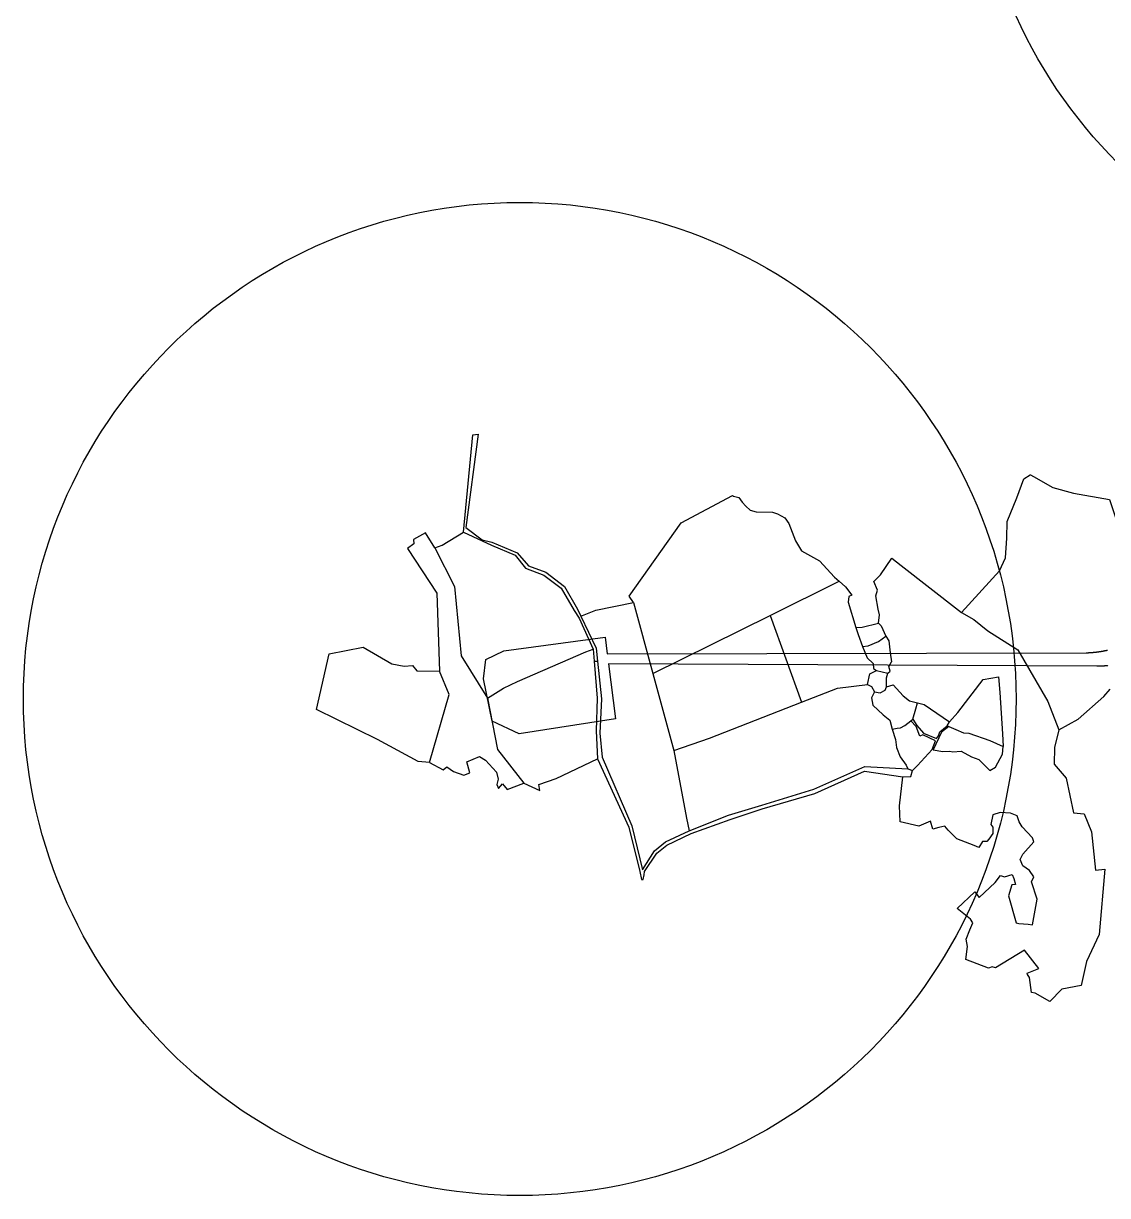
# Model space of a CAD drawing. Extents: x 546523 to 548566, y 1840677 to 1842758.
# Drawn here: x 547326 to 547982, y 1840677 to 1841385 of the extents above; entities that cross this region are included whole.
import ezdxf

# ---------------------------------------------------------------- set-up
doc = ezdxf.new("R2010")
doc.units = 0
for name, color, linetype in [('Level 10', 7, 'Continuous'), ('Level 15', 7, 'Continuous'), ('Level 30', 7, 'Continuous')]:
    doc.layers.add(name, color=color, linetype=linetype)

msp = doc.modelspace()

# ---------------------------------------------------------------- linework, layer by layer
at = {"layer": 'Level 10'}
for p, q in [((547777.69, 1841027.52), (547819.47, 1841048.25)), ((547695.15, 1841035.39), (547706.88, 1840992.4)), ((547706.88, 1840992.4), (547777.69, 1841027.52)), ((547777.69, 1841027.52), (547796.63, 1840975.13)), ((547670.69, 1841007.16), (547671.31, 1841000)), ((547671.31, 1841000), (547671.32, 1841000)), ((547671.32, 1841000), (547673.42, 1841000)), ((547850.36, 1841005.06), (547851.12, 1840999.62)), ((547842.06, 1840994.38), (547848.79, 1840992.6)), ((547706.88, 1840992.4), (547719.52, 1840946.07)), ((547862.87, 1840963.92), (547863.95, 1840964.82)), ((547884.82, 1840960.89), (547886.21, 1840963.28)), ((547884.82, 1840960.89), (547885.72, 1840960.43)), ((547860.89, 1840934.89), (547863.85, 1840933.81))]:
    msp.add_line(p, q, dxfattribs=at)
for points in [[(547592.31, 1841077.93), (547598, 1841136.72), (547601.19, 1841137.06), (547593.88, 1841080.69), (547603.7, 1841073.3), (547609.48, 1841071.75), (547624.76, 1841065.49), (547631.61, 1841057.56), (547642.12, 1841053.69), (547653.48, 1841045.06), (547661.23, 1841031.38), (547663.24, 1841027.13)], [(547893.45, 1841029.41), (547916.29, 1841054.57), (547919.94, 1841062.33), (547920.87, 1841074.18), (547920.99, 1841084.35), (547926.86, 1841098.54), (547931.08, 1841110.02), (547934.8201, 1841112.419), (547935.04, 1841112.56), (547936.9208, 1841111.4739), (547948.53, 1841104.77), (547961.11, 1841101.53), (547982.78, 1841097.57), (547988.33, 1841081.31), (547990.72, 1841074.31), (547991.42, 1841072.26), (548000, 1841051.32)], [(547695.15, 1841035.39), (547692.59, 1841039.15), (547723.95, 1841083.55), (547754.92, 1841100.07), (547755.65, 1841099.56), (547758.82, 1841098.76), (547760.75, 1841096.01), (547763.07, 1841093.65), (547765.59, 1841091.22), (547769.27, 1841090.24), (547779.12, 1841089.89), (547782.18, 1841089.04), (547786.57, 1841086.56), (547789.04, 1841083.21), (547793.14, 1841072.63), (547796.75, 1841066.6), (547807.58, 1841060.47), (547816.63, 1841050.76), (547819.47, 1841048.25)], [(547575.13, 1841068.39), (547569.39, 1841077.47), (547562.26, 1841073.37), (547562.29, 1841070.76), (547558.49, 1841067.94), (547576.28, 1841040.98), (547577.92, 1840993.98)], [(547575.13, 1841068.39), (547579.58, 1841070.11), (547592.31, 1841077.93)], [(547592.31, 1841077.93), (547609.26, 1841069.96), (547623.59, 1841064.03), (547629.84, 1841056.2), (547640.93, 1841051.96), (547651.36, 1841043.97), (547659.28, 1841030.48), (547662.39, 1841026.02), (547670.69, 1841007.16)], [(547575.13, 1841068.39), (547586.91, 1841044.95), (547590.94, 1841003.24), (547606.94, 1840977.68)], [(547843.33, 1841022.83), (547843.78, 1841027.94), (547843.06, 1841031.29), (547841.72, 1841039.5), (547842.58, 1841042.79), (547840.51, 1841048.08), (547844.53, 1841052.12), (547851.38, 1841062.07), (547856.91, 1841057.78), (547891.67, 1841030.7), (547893.45, 1841029.41)], [(547819.47, 1841048.25), (547823.36, 1841044.8), (547827.06, 1841039.89), (547825.21, 1841038.93), (547824.88, 1841035.68), (547829.5, 1841020.24)], [(547663.24, 1841027.13), (547672.47, 1841030.8), (547695.15, 1841035.39)], [(547893.45, 1841029.41), (547900.77, 1841025.05), (547909.3, 1841018.35), (547927.48, 1841006.87), (547945.69, 1840975.54), (547952.29, 1840958.52)], [(547663.24, 1841027.13), (547672.59, 1841007.84), (547673.42, 1841000)], [(547829.5, 1841020.24), (547833.28, 1841020.4), (547843.33, 1841022.83)], [(547843.33, 1841022.83), (547844.85, 1841021.25), (547847.66, 1841015.01)], [(547829.5, 1841020.24), (547830.91, 1841015.98), (547833.62, 1841008.82)], [(547833.62, 1841008.82), (547836.96, 1841009.11), (547843.19, 1841011.82), (547847.66, 1841015.01)], [(547847.66, 1841015.01), (547849.5, 1841012.13), (547850.36, 1841005.06)], [(547571.81, 1840938.8), (547565.03, 1840939.24), (547540.5, 1840952.64), (547503.48, 1840970.78), (547511.16, 1841004.33), (547531.76, 1841008.37), (547549.03, 1840998.42), (547556.62, 1840996.99), (547561.58, 1840997.28), (547564.18, 1840994.19), (547577.92, 1840993.98)], [(547606.94, 1840977.68), (547616.5, 1840983.7), (547625.05, 1840987.6), (547666.4, 1841005.55), (547670.69, 1841007.16)], [(547833.62, 1841008.82), (547836.47, 1841001.92), (547839.99, 1840998.58), (547840.28, 1840995.5), (547842.06, 1840994.38)], [(547671.31, 1841000), (547673.27, 1840977.6), (547672.64, 1840957.93), (547673.38, 1840941.03)], [(547673.42, 1841000), (547675.84, 1840977.17), (547674.78, 1840956.49), (547676.3, 1840941.88), (547694.12, 1840900.47), (547700.49, 1840873.85), (547707.91, 1840885.28), (547714.59, 1840890.7), (547728.82, 1840897.5)], [(547848.79, 1840992.6), (547850.34, 1840993.99), (547849.49, 1840996.78), (547851.12, 1840999.62)], [(547571.81, 1840938.8), (547583.69, 1840979.72), (547577.92, 1840993.98)], [(547836.68, 1840985.8), (547837.97, 1840992.22), (547842.06, 1840994.38)], [(547848.11, 1840984.35), (547848.15, 1840989.94), (547848.79, 1840992.6)], [(547796.63, 1840975.13), (547796.78, 1840975.19), (547818.47, 1840983.69), (547836.68, 1840985.8)], [(547836.68, 1840985.8), (547839.02, 1840984.62), (547840.91, 1840981.44)], [(547848.11, 1840984.35), (547852.05, 1840985.69), (547858.18, 1840978.93), (547861.9, 1840976.05), (547866.89, 1840974.78)], [(547886.21, 1840963.28), (547891.28, 1840969), (547906.55, 1840988.8), (547915.69, 1840990.41), (547916.5, 1840980.93), (547918.25, 1840956.03), (547918.67, 1840948.49)], [(547840.91, 1840981.44), (547838.96, 1840977.71), (547839.89, 1840973.36), (547846.04, 1840967.6), (547850.01, 1840964.37), (547851.52, 1840958.92)], [(547840.91, 1840981.44), (547844.18, 1840980.87), (547847.2, 1840982.36), (547848.11, 1840984.35)], [(547952.29, 1840958.52), (547963.83, 1840964.81), (547979.49, 1840978.69), (547983.36, 1840983.07)], [(547606.94, 1840977.68), (547613.01, 1840946.67), (547628.89, 1840926.25)], [(547719.52, 1840946.07), (547741.13, 1840953.39), (547796.63, 1840975.13)], [(547863.95, 1840964.82), (547865.85, 1840971.15), (547866.89, 1840974.78)], [(547866.89, 1840974.78), (547870.78, 1840973.85), (547886.21, 1840963.28)], [(547863.95, 1840964.82), (547866.34, 1840960.98), (547870.37, 1840956.41), (547878.27, 1840953.19), (547879.41, 1840954.79), (547880.24, 1840957.26), (547884.82, 1840960.89)], [(547851.52, 1840958.92), (547854.43, 1840959.42), (547856.63, 1840959.72), (547859.2, 1840961.07), (547862.87, 1840963.92)], [(547851.52, 1840958.92), (547853.57, 1840952.68), (547854.07, 1840947.69), (547856.38, 1840942.12), (547859.99, 1840937.17), (547860.89, 1840934.89)], [(547952.29, 1840958.52), (547949.69, 1840947.73), (547949.35, 1840937.71), (547956.71, 1840929.21), (547961.19, 1840908.34), (547967.56, 1840907.74), (547972, 1840896.87), (547974.49, 1840873.59), (547980.04, 1840874.3), (547976.52, 1840834.91), (547968.89, 1840818.49), (547965.71, 1840803.99), (547954.04, 1840801.82), (547946.74, 1840794.24), (547937.98, 1840799.35), (547935.75, 1840799.7), (547934.53, 1840808.8), (547933.24, 1840810.74), (547933.03, 1840811.54), (547940.16, 1840814.34), (547931.41, 1840825.39), (547914.04, 1840814.63), (547911.94, 1840815.28), (547909.67, 1840814.42), (547896, 1840819.61), (547897.03, 1840827.5), (547896.27, 1840832.04), (547898.52, 1840837.7), (547900.25, 1840841.82), (547898.84, 1840843.98), (547890.8, 1840850.51), (547901.39, 1840860.57), (547904.05, 1840857.2), (547913.75, 1840866.22), (547916.98, 1840870.43), (547919.41, 1840869.56), (547924.06, 1840871.02), (547925.1, 1840868.63), (547926.12, 1840865.01), (547923.86, 1840864.84), (547921.73, 1840858.15), (547926.37, 1840841.89), (547928.12, 1840841.45), (547933.64, 1840841.11), (547936.25, 1840840.62), (547939.19, 1840856.12), (547935.64, 1840866.53), (547937.21, 1840869.63), (547934.6, 1840873.57), (547930.54, 1840876.35), (547928.93, 1840880.19), (547930.38, 1840883.34), (547937.19, 1840890.73), (547936.38, 1840893.14), (547930.13, 1840899.86), (547928.19, 1840902.79), (547927.15, 1840906.45), (547923.01, 1840908.05), (547916.83, 1840908.42), (547912.35, 1840907.17), (547911.19, 1840901.28), (547912.42, 1840899.61), (547912.39, 1840895.87), (547909.99, 1840892.45), (547908.79, 1840890.96), (547906.19, 1840891.05), (547903.87, 1840887.31), (547901.15, 1840888.6), (547890.6, 1840892.56), (547885.31, 1840897.79), (547883.32, 1840900.31), (547879.76, 1840899.52), (547876.05, 1840898.36), (547874.72, 1840903.32), (547867.56, 1840900.29), (547856.38, 1840902.88), (547855.86, 1840912.45), (547857.87, 1840930)], [(547863.85, 1840933.81), (547866.73, 1840936.87), (547875.7, 1840946.55), (547877.61, 1840951.76), (547870.03, 1840955.46), (547868.24, 1840954.59), (547865.96, 1840960.49), (547862.87, 1840963.92)], [(547885.72, 1840960.43), (547881.39, 1840957.14), (547876.36, 1840946.33), (547882.18, 1840945.39), (547886.45, 1840945.56), (547888.17, 1840945.26), (547893.21, 1840945.6), (547899.42, 1840942.11), (547903.81, 1840940.49), (547910.5, 1840933.84), (547914.05, 1840935.81), (547918.1, 1840943.68), (547918.67, 1840948.49)], [(547885.72, 1840960.43), (547889.96, 1840958.72), (547894.59, 1840956.63), (547897.92, 1840956.44), (547910.44, 1840952.02), (547918.67, 1840948.49)], [(547719.52, 1840946.07), (547727.19, 1840905.15), (547728.82, 1840897.5)], [(547571.81, 1840938.8), (547580.16, 1840934.37), (547582.35, 1840936.03), (547586.41, 1840933.37), (547592.65, 1840931.04), (547596.28, 1840932.57), (547594.46, 1840939.14), (547602.15, 1840942.36), (547605.65, 1840940.18), (547612.37, 1840932.94), (547613.34, 1840928.73), (547612.62, 1840925.35), (547613.5, 1840923.07), (547615.93, 1840925.74), (547618.83, 1840922.39), (547628.89, 1840926.25)], [(547628.89, 1840926.25), (547638.52, 1840921.78), (547637.96, 1840925.42), (547648.35, 1840929.14), (547673.38, 1840941.03)], [(547673.38, 1840941.03), (547692.35, 1840899.65), (547698.92, 1840872.91), (547699.89, 1840868.01), (547700.91, 1840867.97), (547701.64, 1840870.89), (547701.72, 1840872.82), (547709.25, 1840883.92), (547715.23, 1840888.81), (547730.07, 1840895.73), (547753.64, 1840904.3), (547772.94, 1840910.78), (547804.73, 1840919.96), (547834.72, 1840933.52), (547857.87, 1840930)], [(547728.82, 1840897.5), (547752.55, 1840906.86), (547772.68, 1840912.96), (547804.06, 1840922.56), (547834.95, 1840936.36), (547860.89, 1840934.89)], [(547857.87, 1840930), (547862.88, 1840930.22), (547863.85, 1840933.81)]]:
    msp.add_lwpolyline(points, dxfattribs=at)
at = {"layer": 'Level 15'}
for centre in [(548199.8903, 1841513.1274), (547626.3887, 1840977.0996)]:
    msp.add_circle(centre, 300, dxfattribs=at)
at = {"layer": 'Level 30'}
msp.add_lwpolyline([(547981.8101, 1840997.2373), (547981.6057, 1840997.2128), (547981.4011, 1840997.1892), (547981.1965, 1840997.1663), (547980.9918, 1840997.1442), (547980.787, 1840997.1229), (547980.5821, 1840997.1024), (547980.3771, 1840997.0827), (547980.1721, 1840997.0638), (547979.967, 1840997.0457), (547979.7618, 1840997.0284), (547979.5565, 1840997.0119), (547979.3512, 1840996.9962), (547979.1458, 1840996.9813), (547978.9404, 1840996.9672), (547978.7349, 1840996.9539), (547978.5294, 1840996.9414), (547978.3238, 1840996.9296), (547978.1182, 1840996.9187), (547977.9125, 1840996.9086), (547977.7068, 1840996.8993), (547977.5011, 1840996.8908), (547977.2953, 1840996.883), (547977.0895, 1840996.8761), (547976.8837, 1840996.87), (547976.6779, 1840996.8647), (547976.472, 1840996.8602), (547976.2661, 1840996.8564), (547976.0602, 1840996.8535), (547975.8543, 1840996.8514), (547975.6484, 1840996.8501), (547975.4425, 1840996.8495), (547975.2366, 1840996.8498), (547975.1435, 1840996.8502), (547680.025, 1840998.3384), (547684.3393, 1840965.0943), (547625.9812, 1840956.0183), (547609.7762, 1840963.7161), (547604.4772, 1840989.2162), (547605.9863, 1841000.8944), (547616.734, 1841006.2352), (547677.9422, 1841014.3877), (547679.2355, 1841004.4221), (547968.8247, 1841005.0172), (547968.9148, 1841005.02), (547969.15, 1841005.0276), (547969.3852, 1841005.0361), (547969.6203, 1841005.0453), (547969.8554, 1841005.0554), (547970.0905, 1841005.0662), (547970.3255, 1841005.0778), (547970.5605, 1841005.0903), (547970.7955, 1841005.1035), (547971.0304, 1841005.1176), (547971.2653, 1841005.1324), (547971.5001, 1841005.1481), (547971.7348, 1841005.1645), (547971.9695, 1841005.1817), (547972.2042, 1841005.1998), (547972.4387, 1841005.2186), (547972.6732, 1841005.2382), (547972.9077, 1841005.2587), (547973.1421, 1841005.2799), (547973.3764, 1841005.3019), (547973.6106, 1841005.3247), (547973.8447, 1841005.3483), (547974.0788, 1841005.3727), (547974.3128, 1841005.3979), (547974.5466, 1841005.4239), (547974.7804, 1841005.4507), (547975.0141, 1841005.4783), (547975.2478, 1841005.5067), (547975.4813, 1841005.5359), (547975.7147, 1841005.5659), (547975.948, 1841005.5966), (547976.1812, 1841005.6282), (547976.4143, 1841005.6605), (547976.6473, 1841005.6937), (547976.8801, 1841005.7276), (547977.1129, 1841005.7623), (547977.3455, 1841005.7978), (547977.578, 1841005.8341), (547977.8104, 1841005.8712), (547978.0427, 1841005.9091), (547978.2748, 1841005.9478), (547978.5068, 1841005.9873), (547978.7387, 1841006.0275), (547978.9704, 1841006.0686), (547979.202, 1841006.1104), (547979.4334, 1841006.153), (547979.6647, 1841006.1964), (547979.8959, 1841006.2406), (547980.1268, 1841006.2856), (547980.3577, 1841006.3313), (547980.5884, 1841006.3779), (547980.8189, 1841006.4252), (547981.0492, 1841006.4733), (547981.2794, 1841006.5222), (547981.5095, 1841006.5719), (547981.7393, 1841006.6223)], dxfattribs=at)

doc.saveas('drawing.dxf')
